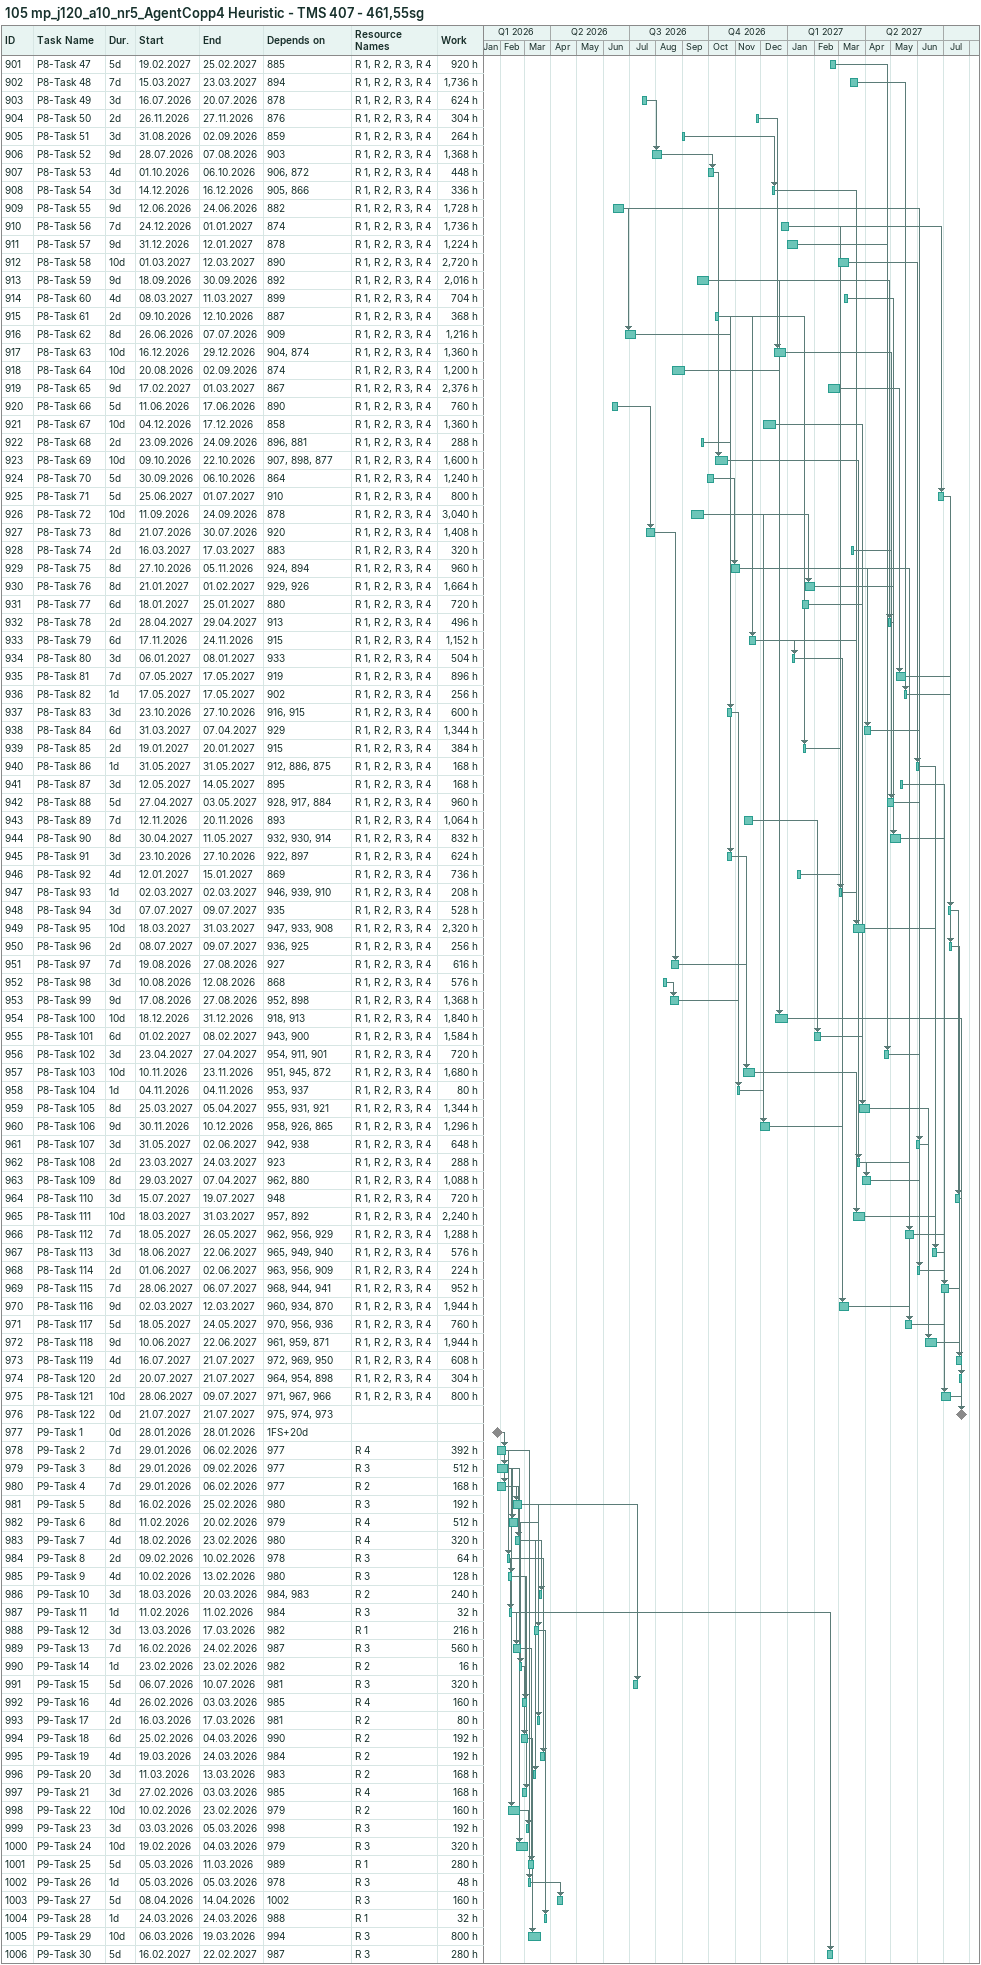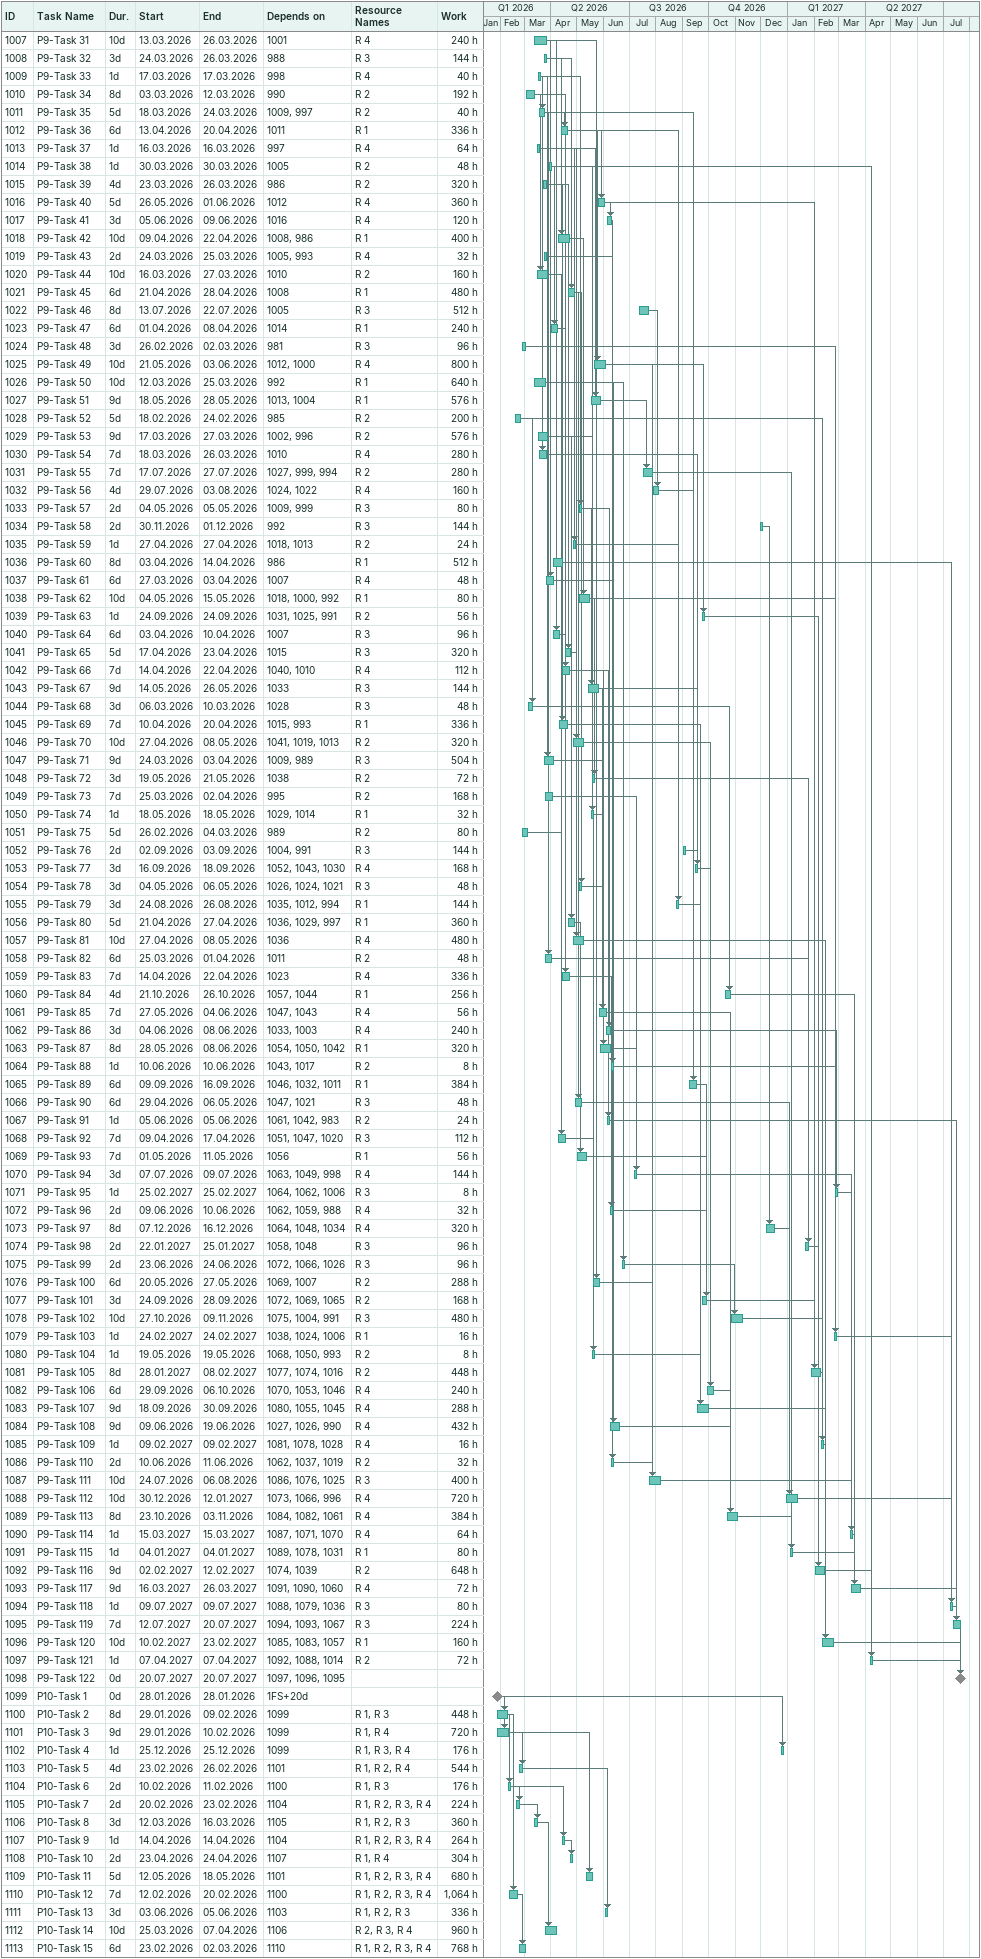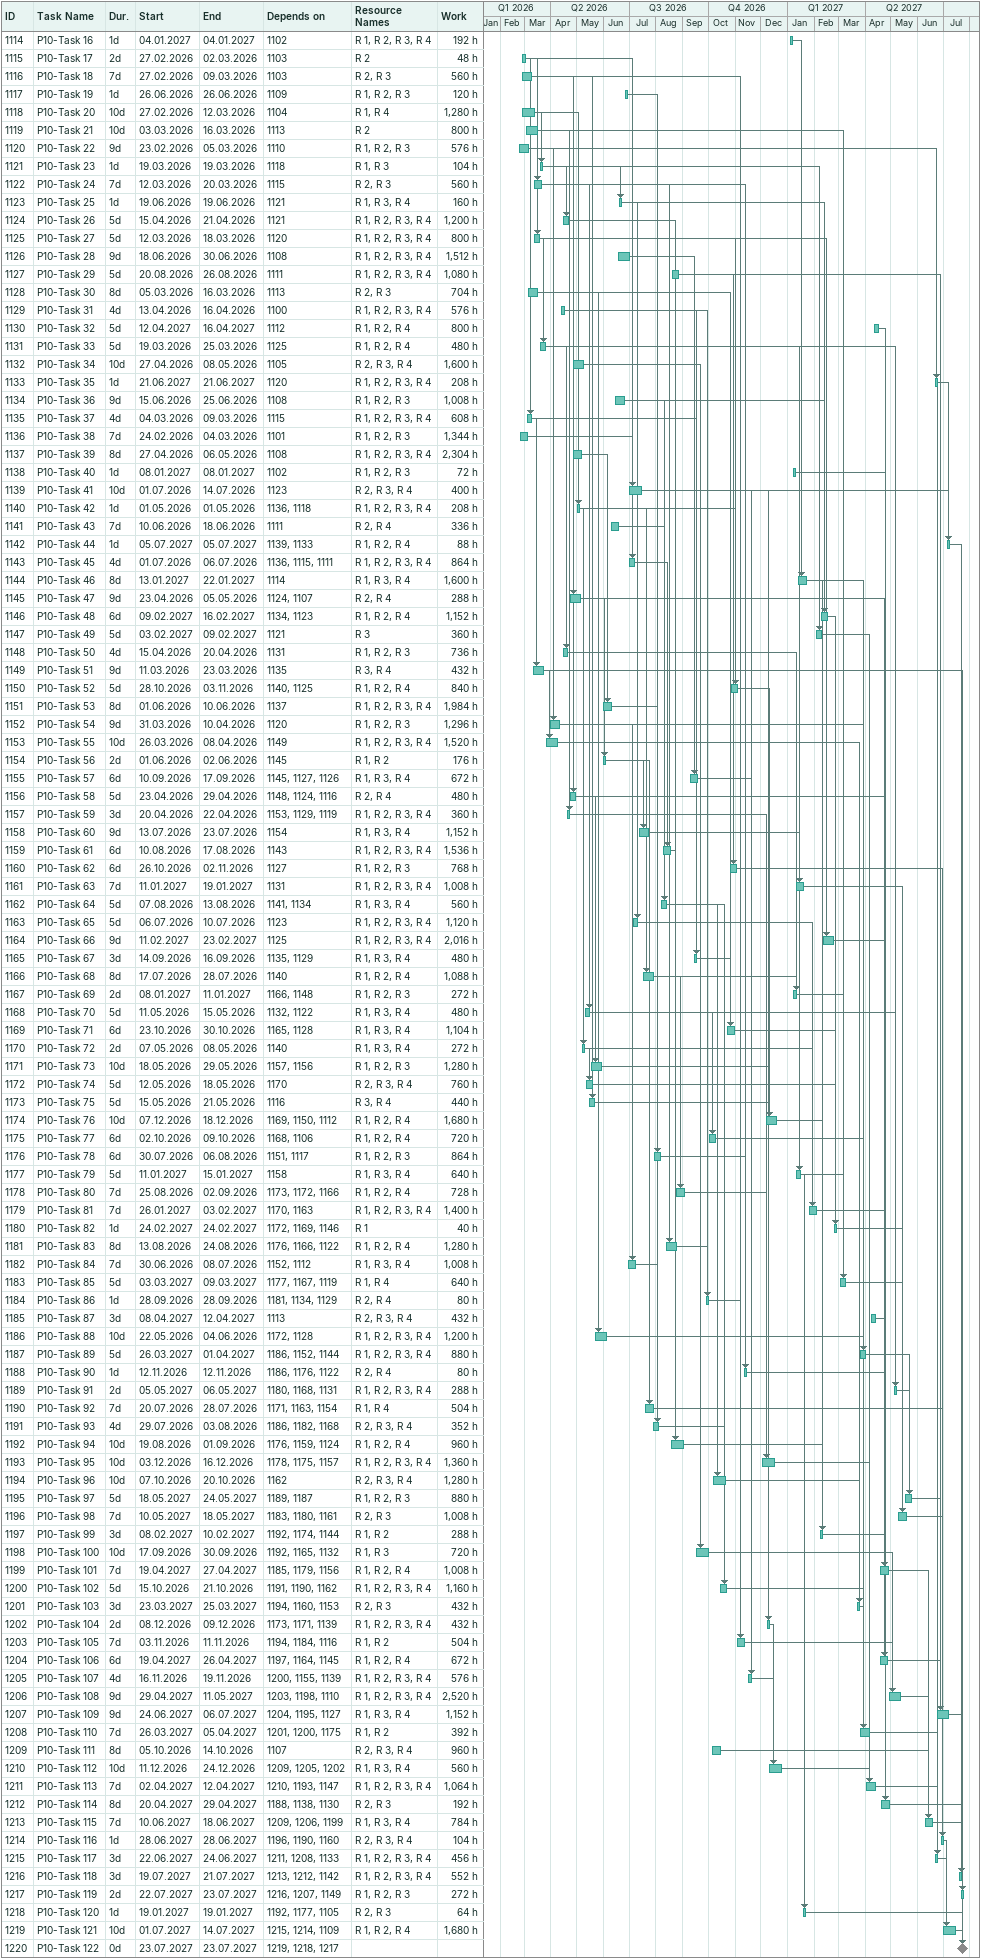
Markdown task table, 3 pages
105 mp_j120_a10_nr5_AgentCopp4 Heuristic - TMS 407 - 461,55sg

| ID | Task | Duration | Start | Finish | Predecessors | Resources | Work (h) |
|---|---|---|---|---|---|---|---|
| 901 | P8-Task 47 | 5d | 2027-02-19 | 2027-02-25 | 885 | R 1, R 2, R 3, R 4 | 920 |
| 902 | P8-Task 48 | 7d | 2027-03-15 | 2027-03-23 | 894 | R 1, R 2, R 3, R 4 | 1736 |
| 903 | P8-Task 49 | 3d | 2026-07-16 | 2026-07-20 | 878 | R 1, R 2, R 3, R 4 | 624 |
| 904 | P8-Task 50 | 2d | 2026-11-26 | 2026-11-27 | 876 | R 1, R 2, R 3, R 4 | 304 |
| 905 | P8-Task 51 | 3d | 2026-08-31 | 2026-09-02 | 859 | R 1, R 2, R 3, R 4 | 264 |
| 906 | P8-Task 52 | 9d | 2026-07-28 | 2026-08-07 | 903 | R 1, R 2, R 3, R 4 | 1368 |
| 907 | P8-Task 53 | 4d | 2026-10-01 | 2026-10-06 | 906, 872 | R 1, R 2, R 3, R 4 | 448 |
| 908 | P8-Task 54 | 3d | 2026-12-14 | 2026-12-16 | 905, 866 | R 1, R 2, R 3, R 4 | 336 |
| 909 | P8-Task 55 | 9d | 2026-06-12 | 2026-06-24 | 882 | R 1, R 2, R 3, R 4 | 1728 |
| 910 | P8-Task 56 | 7d | 2026-12-24 | 2027-01-01 | 874 | R 1, R 2, R 3, R 4 | 1736 |
| 911 | P8-Task 57 | 9d | 2026-12-31 | 2027-01-12 | 878 | R 1, R 2, R 3, R 4 | 1224 |
| 912 | P8-Task 58 | 10d | 2027-03-01 | 2027-03-12 | 890 | R 1, R 2, R 3, R 4 | 2720 |
| 913 | P8-Task 59 | 9d | 2026-09-18 | 2026-09-30 | 892 | R 1, R 2, R 3, R 4 | 2016 |
| 914 | P8-Task 60 | 4d | 2027-03-08 | 2027-03-11 | 899 | R 1, R 2, R 3, R 4 | 704 |
| 915 | P8-Task 61 | 2d | 2026-10-09 | 2026-10-12 | 887 | R 1, R 2, R 3, R 4 | 368 |
| 916 | P8-Task 62 | 8d | 2026-06-26 | 2026-07-07 | 909 | R 1, R 2, R 3, R 4 | 1216 |
| 917 | P8-Task 63 | 10d | 2026-12-16 | 2026-12-29 | 904, 874 | R 1, R 2, R 3, R 4 | 1360 |
| 918 | P8-Task 64 | 10d | 2026-08-20 | 2026-09-02 | 874 | R 1, R 2, R 3, R 4 | 1200 |
| 919 | P8-Task 65 | 9d | 2027-02-17 | 2027-03-01 | 867 | R 1, R 2, R 3, R 4 | 2376 |
| 920 | P8-Task 66 | 5d | 2026-06-11 | 2026-06-17 | 890 | R 1, R 2, R 3, R 4 | 760 |
| 921 | P8-Task 67 | 10d | 2026-12-04 | 2026-12-17 | 858 | R 1, R 2, R 3, R 4 | 1360 |
| 922 | P8-Task 68 | 2d | 2026-09-23 | 2026-09-24 | 896, 881 | R 1, R 2, R 3, R 4 | 288 |
| 923 | P8-Task 69 | 10d | 2026-10-09 | 2026-10-22 | 907, 898, 877 | R 1, R 2, R 3, R 4 | 1600 |
| 924 | P8-Task 70 | 5d | 2026-09-30 | 2026-10-06 | 864 | R 1, R 2, R 3, R 4 | 1240 |
| 925 | P8-Task 71 | 5d | 2027-06-25 | 2027-07-01 | 910 | R 1, R 2, R 3, R 4 | 800 |
| 926 | P8-Task 72 | 10d | 2026-09-11 | 2026-09-24 | 878 | R 1, R 2, R 3, R 4 | 3040 |
| 927 | P8-Task 73 | 8d | 2026-07-21 | 2026-07-30 | 920 | R 1, R 2, R 3, R 4 | 1408 |
| 928 | P8-Task 74 | 2d | 2027-03-16 | 2027-03-17 | 883 | R 1, R 2, R 3, R 4 | 320 |
| 929 | P8-Task 75 | 8d | 2026-10-27 | 2026-11-05 | 924, 894 | R 1, R 2, R 3, R 4 | 960 |
| 930 | P8-Task 76 | 8d | 2027-01-21 | 2027-02-01 | 929, 926 | R 1, R 2, R 3, R 4 | 1664 |
| 931 | P8-Task 77 | 6d | 2027-01-18 | 2027-01-25 | 880 | R 1, R 2, R 3, R 4 | 720 |
| 932 | P8-Task 78 | 2d | 2027-04-28 | 2027-04-29 | 913 | R 1, R 2, R 3, R 4 | 496 |
| 933 | P8-Task 79 | 6d | 2026-11-17 | 2026-11-24 | 915 | R 1, R 2, R 3, R 4 | 1152 |
| 934 | P8-Task 80 | 3d | 2027-01-06 | 2027-01-08 | 933 | R 1, R 2, R 3, R 4 | 504 |
| 935 | P8-Task 81 | 7d | 2027-05-07 | 2027-05-17 | 919 | R 1, R 2, R 3, R 4 | 896 |
| 936 | P8-Task 82 | 1d | 2027-05-17 | 2027-05-17 | 902 | R 1, R 2, R 3, R 4 | 256 |
| 937 | P8-Task 83 | 3d | 2026-10-23 | 2026-10-27 | 916, 915 | R 1, R 2, R 3, R 4 | 600 |
| 938 | P8-Task 84 | 6d | 2027-03-31 | 2027-04-07 | 929 | R 1, R 2, R 3, R 4 | 1344 |
| 939 | P8-Task 85 | 2d | 2027-01-19 | 2027-01-20 | 915 | R 1, R 2, R 3, R 4 | 384 |
| 940 | P8-Task 86 | 1d | 2027-05-31 | 2027-05-31 | 912, 886, 875 | R 1, R 2, R 3, R 4 | 168 |
| 941 | P8-Task 87 | 3d | 2027-05-12 | 2027-05-14 | 895 | R 1, R 2, R 3, R 4 | 168 |
| 942 | P8-Task 88 | 5d | 2027-04-27 | 2027-05-03 | 928, 917, 884 | R 1, R 2, R 3, R 4 | 960 |
| 943 | P8-Task 89 | 7d | 2026-11-12 | 2026-11-20 | 893 | R 1, R 2, R 3, R 4 | 1064 |
| 944 | P8-Task 90 | 8d | 2027-04-30 | 2027-05-11 | 932, 930, 914 | R 1, R 2, R 3, R 4 | 832 |
| 945 | P8-Task 91 | 3d | 2026-10-23 | 2026-10-27 | 922, 897 | R 1, R 2, R 3, R 4 | 624 |
| 946 | P8-Task 92 | 4d | 2027-01-12 | 2027-01-15 | 869 | R 1, R 2, R 3, R 4 | 736 |
| 947 | P8-Task 93 | 1d | 2027-03-02 | 2027-03-02 | 946, 939, 910 | R 1, R 2, R 3, R 4 | 208 |
| 948 | P8-Task 94 | 3d | 2027-07-07 | 2027-07-09 | 935 | R 1, R 2, R 3, R 4 | 528 |
| 949 | P8-Task 95 | 10d | 2027-03-18 | 2027-03-31 | 947, 933, 908 | R 1, R 2, R 3, R 4 | 2320 |
| 950 | P8-Task 96 | 2d | 2027-07-08 | 2027-07-09 | 936, 925 | R 1, R 2, R 3, R 4 | 256 |
| 951 | P8-Task 97 | 7d | 2026-08-19 | 2026-08-27 | 927 | R 1, R 2, R 3, R 4 | 616 |
| 952 | P8-Task 98 | 3d | 2026-08-10 | 2026-08-12 | 868 | R 1, R 2, R 3, R 4 | 576 |
| 953 | P8-Task 99 | 9d | 2026-08-17 | 2026-08-27 | 952, 898 | R 1, R 2, R 3, R 4 | 1368 |
| 954 | P8-Task 100 | 10d | 2026-12-18 | 2026-12-31 | 918, 913 | R 1, R 2, R 3, R 4 | 1840 |
| 955 | P8-Task 101 | 6d | 2027-02-01 | 2027-02-08 | 943, 900 | R 1, R 2, R 3, R 4 | 1584 |
| 956 | P8-Task 102 | 3d | 2027-04-23 | 2027-04-27 | 954, 911, 901 | R 1, R 2, R 3, R 4 | 720 |
| 957 | P8-Task 103 | 10d | 2026-11-10 | 2026-11-23 | 951, 945, 872 | R 1, R 2, R 3, R 4 | 1680 |
| 958 | P8-Task 104 | 1d | 2026-11-04 | 2026-11-04 | 953, 937 | R 1, R 2, R 3, R 4 | 80 |
| 959 | P8-Task 105 | 8d | 2027-03-25 | 2027-04-05 | 955, 931, 921 | R 1, R 2, R 3, R 4 | 1344 |
| 960 | P8-Task 106 | 9d | 2026-11-30 | 2026-12-10 | 958, 926, 865 | R 1, R 2, R 3, R 4 | 1296 |
| 961 | P8-Task 107 | 3d | 2027-05-31 | 2027-06-02 | 942, 938 | R 1, R 2, R 3, R 4 | 648 |
| 962 | P8-Task 108 | 2d | 2027-03-23 | 2027-03-24 | 923 | R 1, R 2, R 3, R 4 | 288 |
| 963 | P8-Task 109 | 8d | 2027-03-29 | 2027-04-07 | 962, 880 | R 1, R 2, R 3, R 4 | 1088 |
| 964 | P8-Task 110 | 3d | 2027-07-15 | 2027-07-19 | 948 | R 1, R 2, R 3, R 4 | 720 |
| 965 | P8-Task 111 | 10d | 2027-03-18 | 2027-03-31 | 957, 892 | R 1, R 2, R 3, R 4 | 2240 |
| 966 | P8-Task 112 | 7d | 2027-05-18 | 2027-05-26 | 962, 956, 929 | R 1, R 2, R 3, R 4 | 1288 |
| 967 | P8-Task 113 | 3d | 2027-06-18 | 2027-06-22 | 965, 949, 940 | R 1, R 2, R 3, R 4 | 576 |
| 968 | P8-Task 114 | 2d | 2027-06-01 | 2027-06-02 | 963, 956, 909 | R 1, R 2, R 3, R 4 | 224 |
| 969 | P8-Task 115 | 7d | 2027-06-28 | 2027-07-06 | 968, 944, 941 | R 1, R 2, R 3, R 4 | 952 |
| 970 | P8-Task 116 | 9d | 2027-03-02 | 2027-03-12 | 960, 934, 870 | R 1, R 2, R 3, R 4 | 1944 |
| 971 | P8-Task 117 | 5d | 2027-05-18 | 2027-05-24 | 970, 956, 936 | R 1, R 2, R 3, R 4 | 760 |
| 972 | P8-Task 118 | 9d | 2027-06-10 | 2027-06-22 | 961, 959, 871 | R 1, R 2, R 3, R 4 | 1944 |
| 973 | P8-Task 119 | 4d | 2027-07-16 | 2027-07-21 | 972, 969, 950 | R 1, R 2, R 3, R 4 | 608 |
| 974 | P8-Task 120 | 2d | 2027-07-20 | 2027-07-21 | 964, 954, 898 | R 1, R 2, R 3, R 4 | 304 |
| 975 | P8-Task 121 | 10d | 2027-06-28 | 2027-07-09 | 971, 967, 966 | R 1, R 2, R 3, R 4 | 800 |
| 976 | P8-Task 122 | 0d | 2027-07-21 | 2027-07-21 | 975, 974, 973 |  |  |
| 977 | P9-Task 1 | 0d | 2026-01-28 | 2026-01-28 | 1FS+20d |  |  |
| 978 | P9-Task 2 | 7d | 2026-01-29 | 2026-02-06 | 977 | R 4 | 392 |
| 979 | P9-Task 3 | 8d | 2026-01-29 | 2026-02-09 | 977 | R 3 | 512 |
| 980 | P9-Task 4 | 7d | 2026-01-29 | 2026-02-06 | 977 | R 2 | 168 |
| 981 | P9-Task 5 | 8d | 2026-02-16 | 2026-02-25 | 980 | R 3 | 192 |
| 982 | P9-Task 6 | 8d | 2026-02-11 | 2026-02-20 | 979 | R 4 | 512 |
| 983 | P9-Task 7 | 4d | 2026-02-18 | 2026-02-23 | 980 | R 4 | 320 |
| 984 | P9-Task 8 | 2d | 2026-02-09 | 2026-02-10 | 978 | R 3 | 64 |
| 985 | P9-Task 9 | 4d | 2026-02-10 | 2026-02-13 | 980 | R 3 | 128 |
| 986 | P9-Task 10 | 3d | 2026-03-18 | 2026-03-20 | 984, 983 | R 2 | 240 |
| 987 | P9-Task 11 | 1d | 2026-02-11 | 2026-02-11 | 984 | R 3 | 32 |
| 988 | P9-Task 12 | 3d | 2026-03-13 | 2026-03-17 | 982 | R 1 | 216 |
| 989 | P9-Task 13 | 7d | 2026-02-16 | 2026-02-24 | 987 | R 3 | 560 |
| 990 | P9-Task 14 | 1d | 2026-02-23 | 2026-02-23 | 982 | R 2 | 16 |
| 991 | P9-Task 15 | 5d | 2026-07-06 | 2026-07-10 | 981 | R 3 | 320 |
| 992 | P9-Task 16 | 4d | 2026-02-26 | 2026-03-03 | 985 | R 4 | 160 |
| 993 | P9-Task 17 | 2d | 2026-03-16 | 2026-03-17 | 981 | R 2 | 80 |
| 994 | P9-Task 18 | 6d | 2026-02-25 | 2026-03-04 | 990 | R 2 | 192 |
| 995 | P9-Task 19 | 4d | 2026-03-19 | 2026-03-24 | 984 | R 2 | 192 |
| 996 | P9-Task 20 | 3d | 2026-03-11 | 2026-03-13 | 983 | R 2 | 168 |
| 997 | P9-Task 21 | 3d | 2026-02-27 | 2026-03-03 | 985 | R 4 | 168 |
| 998 | P9-Task 22 | 10d | 2026-02-10 | 2026-02-23 | 979 | R 2 | 160 |
| 999 | P9-Task 23 | 3d | 2026-03-03 | 2026-03-05 | 998 | R 3 | 192 |
| 1000 | P9-Task 24 | 10d | 2026-02-19 | 2026-03-04 | 979 | R 3 | 320 |
| 1001 | P9-Task 25 | 5d | 2026-03-05 | 2026-03-11 | 989 | R 1 | 280 |
| 1002 | P9-Task 26 | 1d | 2026-03-05 | 2026-03-05 | 978 | R 3 | 48 |
| 1003 | P9-Task 27 | 5d | 2026-04-08 | 2026-04-14 | 1002 | R 3 | 160 |
| 1004 | P9-Task 28 | 1d | 2026-03-24 | 2026-03-24 | 988 | R 1 | 32 |
| 1005 | P9-Task 29 | 10d | 2026-03-06 | 2026-03-19 | 994 | R 3 | 800 |
| 1006 | P9-Task 30 | 5d | 2027-02-16 | 2027-02-22 | 987 | R 3 | 280 |
| 1007 | P9-Task 31 | 10d | 2026-03-13 | 2026-03-26 | 1001 | R 4 | 240 |
| 1008 | P9-Task 32 | 3d | 2026-03-24 | 2026-03-26 | 988 | R 3 | 144 |
| 1009 | P9-Task 33 | 1d | 2026-03-17 | 2026-03-17 | 998 | R 4 | 40 |
| 1010 | P9-Task 34 | 8d | 2026-03-03 | 2026-03-12 | 990 | R 2 | 192 |
| 1011 | P9-Task 35 | 5d | 2026-03-18 | 2026-03-24 | 1009, 997 | R 2 | 40 |
| 1012 | P9-Task 36 | 6d | 2026-04-13 | 2026-04-20 | 1011 | R 1 | 336 |
| 1013 | P9-Task 37 | 1d | 2026-03-16 | 2026-03-16 | 997 | R 4 | 64 |
| 1014 | P9-Task 38 | 1d | 2026-03-30 | 2026-03-30 | 1005 | R 2 | 48 |
| 1015 | P9-Task 39 | 4d | 2026-03-23 | 2026-03-26 | 986 | R 2 | 320 |
| 1016 | P9-Task 40 | 5d | 2026-05-26 | 2026-06-01 | 1012 | R 4 | 360 |
| 1017 | P9-Task 41 | 3d | 2026-06-05 | 2026-06-09 | 1016 | R 4 | 120 |
| 1018 | P9-Task 42 | 10d | 2026-04-09 | 2026-04-22 | 1008, 986 | R 1 | 400 |
| 1019 | P9-Task 43 | 2d | 2026-03-24 | 2026-03-25 | 1005, 993 | R 4 | 32 |
| 1020 | P9-Task 44 | 10d | 2026-03-16 | 2026-03-27 | 1010 | R 2 | 160 |
| 1021 | P9-Task 45 | 6d | 2026-04-21 | 2026-04-28 | 1008 | R 1 | 480 |
| 1022 | P9-Task 46 | 8d | 2026-07-13 | 2026-07-22 | 1005 | R 3 | 512 |
| 1023 | P9-Task 47 | 6d | 2026-04-01 | 2026-04-08 | 1014 | R 1 | 240 |
| 1024 | P9-Task 48 | 3d | 2026-02-26 | 2026-03-02 | 981 | R 3 | 96 |
| 1025 | P9-Task 49 | 10d | 2026-05-21 | 2026-06-03 | 1012, 1000 | R 4 | 800 |
| 1026 | P9-Task 50 | 10d | 2026-03-12 | 2026-03-25 | 992 | R 1 | 640 |
| 1027 | P9-Task 51 | 9d | 2026-05-18 | 2026-05-28 | 1013, 1004 | R 1 | 576 |
| 1028 | P9-Task 52 | 5d | 2026-02-18 | 2026-02-24 | 985 | R 2 | 200 |
| 1029 | P9-Task 53 | 9d | 2026-03-17 | 2026-03-27 | 1002, 996 | R 2 | 576 |
| 1030 | P9-Task 54 | 7d | 2026-03-18 | 2026-03-26 | 1010 | R 4 | 280 |
| 1031 | P9-Task 55 | 7d | 2026-07-17 | 2026-07-27 | 1027, 999, 994 | R 2 | 280 |
| 1032 | P9-Task 56 | 4d | 2026-07-29 | 2026-08-03 | 1024, 1022 | R 4 | 160 |
| 1033 | P9-Task 57 | 2d | 2026-05-04 | 2026-05-05 | 1009, 999 | R 3 | 80 |
| 1034 | P9-Task 58 | 2d | 2026-11-30 | 2026-12-01 | 992 | R 3 | 144 |
| 1035 | P9-Task 59 | 1d | 2026-04-27 | 2026-04-27 | 1018, 1013 | R 2 | 24 |
| 1036 | P9-Task 60 | 8d | 2026-04-03 | 2026-04-14 | 986 | R 1 | 512 |
| 1037 | P9-Task 61 | 6d | 2026-03-27 | 2026-04-03 | 1007 | R 4 | 48 |
| 1038 | P9-Task 62 | 10d | 2026-05-04 | 2026-05-15 | 1018, 1000, 992 | R 1 | 80 |
| 1039 | P9-Task 63 | 1d | 2026-09-24 | 2026-09-24 | 1031, 1025, 991 | R 2 | 56 |
| 1040 | P9-Task 64 | 6d | 2026-04-03 | 2026-04-10 | 1007 | R 3 | 96 |
| 1041 | P9-Task 65 | 5d | 2026-04-17 | 2026-04-23 | 1015 | R 3 | 320 |
| 1042 | P9-Task 66 | 7d | 2026-04-14 | 2026-04-22 | 1040, 1010 | R 4 | 112 |
| 1043 | P9-Task 67 | 9d | 2026-05-14 | 2026-05-26 | 1033 | R 3 | 144 |
| 1044 | P9-Task 68 | 3d | 2026-03-06 | 2026-03-10 | 1028 | R 3 | 48 |
| 1045 | P9-Task 69 | 7d | 2026-04-10 | 2026-04-20 | 1015, 993 | R 1 | 336 |
| 1046 | P9-Task 70 | 10d | 2026-04-27 | 2026-05-08 | 1041, 1019, 1013 | R 2 | 320 |
| 1047 | P9-Task 71 | 9d | 2026-03-24 | 2026-04-03 | 1009, 989 | R 3 | 504 |
| 1048 | P9-Task 72 | 3d | 2026-05-19 | 2026-05-21 | 1038 | R 2 | 72 |
| 1049 | P9-Task 73 | 7d | 2026-03-25 | 2026-04-02 | 995 | R 2 | 168 |
| 1050 | P9-Task 74 | 1d | 2026-05-18 | 2026-05-18 | 1029, 1014 | R 1 | 32 |
| 1051 | P9-Task 75 | 5d | 2026-02-26 | 2026-03-04 | 989 | R 2 | 80 |
| 1052 | P9-Task 76 | 2d | 2026-09-02 | 2026-09-03 | 1004, 991 | R 3 | 144 |
| 1053 | P9-Task 77 | 3d | 2026-09-16 | 2026-09-18 | 1052, 1043, 1030 | R 4 | 168 |
| 1054 | P9-Task 78 | 3d | 2026-05-04 | 2026-05-06 | 1026, 1024, 1021 | R 3 | 48 |
| 1055 | P9-Task 79 | 3d | 2026-08-24 | 2026-08-26 | 1035, 1012, 994 | R 1 | 144 |
| 1056 | P9-Task 80 | 5d | 2026-04-21 | 2026-04-27 | 1036, 1029, 997 | R 1 | 360 |
| 1057 | P9-Task 81 | 10d | 2026-04-27 | 2026-05-08 | 1036 | R 4 | 480 |
| 1058 | P9-Task 82 | 6d | 2026-03-25 | 2026-04-01 | 1011 | R 2 | 48 |
| 1059 | P9-Task 83 | 7d | 2026-04-14 | 2026-04-22 | 1023 | R 4 | 336 |
| 1060 | P9-Task 84 | 4d | 2026-10-21 | 2026-10-26 | 1057, 1044 | R 1 | 256 |
| 1061 | P9-Task 85 | 7d | 2026-05-27 | 2026-06-04 | 1047, 1043 | R 4 | 56 |
| 1062 | P9-Task 86 | 3d | 2026-06-04 | 2026-06-08 | 1033, 1003 | R 4 | 240 |
| 1063 | P9-Task 87 | 8d | 2026-05-28 | 2026-06-08 | 1054, 1050, 1042 | R 1 | 320 |
| 1064 | P9-Task 88 | 1d | 2026-06-10 | 2026-06-10 | 1043, 1017 | R 2 | 8 |
| 1065 | P9-Task 89 | 6d | 2026-09-09 | 2026-09-16 | 1046, 1032, 1011 | R 1 | 384 |
| 1066 | P9-Task 90 | 6d | 2026-04-29 | 2026-05-06 | 1047, 1021 | R 3 | 48 |
| 1067 | P9-Task 91 | 1d | 2026-06-05 | 2026-06-05 | 1061, 1042, 983 | R 2 | 24 |
| 1068 | P9-Task 92 | 7d | 2026-04-09 | 2026-04-17 | 1051, 1047, 1020 | R 3 | 112 |
| 1069 | P9-Task 93 | 7d | 2026-05-01 | 2026-05-11 | 1056 | R 1 | 56 |
| 1070 | P9-Task 94 | 3d | 2026-07-07 | 2026-07-09 | 1063, 1049, 998 | R 4 | 144 |
| 1071 | P9-Task 95 | 1d | 2027-02-25 | 2027-02-25 | 1064, 1062, 1006 | R 3 | 8 |
| 1072 | P9-Task 96 | 2d | 2026-06-09 | 2026-06-10 | 1062, 1059, 988 | R 4 | 32 |
| 1073 | P9-Task 97 | 8d | 2026-12-07 | 2026-12-16 | 1064, 1048, 1034 | R 4 | 320 |
| 1074 | P9-Task 98 | 2d | 2027-01-22 | 2027-01-25 | 1058, 1048 | R 3 | 96 |
| 1075 | P9-Task 99 | 2d | 2026-06-23 | 2026-06-24 | 1072, 1066, 1026 | R 3 | 96 |
| 1076 | P9-Task 100 | 6d | 2026-05-20 | 2026-05-27 | 1069, 1007 | R 2 | 288 |
| 1077 | P9-Task 101 | 3d | 2026-09-24 | 2026-09-28 | 1072, 1069, 1065 | R 2 | 168 |
| 1078 | P9-Task 102 | 10d | 2026-10-27 | 2026-11-09 | 1075, 1004, 991 | R 3 | 480 |
| 1079 | P9-Task 103 | 1d | 2027-02-24 | 2027-02-24 | 1038, 1024, 1006 | R 1 | 16 |
| 1080 | P9-Task 104 | 1d | 2026-05-19 | 2026-05-19 | 1068, 1050, 993 | R 2 | 8 |
| 1081 | P9-Task 105 | 8d | 2027-01-28 | 2027-02-08 | 1077, 1074, 1016 | R 2 | 448 |
| 1082 | P9-Task 106 | 6d | 2026-09-29 | 2026-10-06 | 1070, 1053, 1046 | R 4 | 240 |
| 1083 | P9-Task 107 | 9d | 2026-09-18 | 2026-09-30 | 1080, 1055, 1045 | R 4 | 288 |
| 1084 | P9-Task 108 | 9d | 2026-06-09 | 2026-06-19 | 1027, 1026, 990 | R 4 | 432 |
| 1085 | P9-Task 109 | 1d | 2027-02-09 | 2027-02-09 | 1081, 1078, 1028 | R 4 | 16 |
| 1086 | P9-Task 110 | 2d | 2026-06-10 | 2026-06-11 | 1062, 1037, 1019 | R 2 | 32 |
| 1087 | P9-Task 111 | 10d | 2026-07-24 | 2026-08-06 | 1086, 1076, 1025 | R 3 | 400 |
| 1088 | P9-Task 112 | 10d | 2026-12-30 | 2027-01-12 | 1073, 1066, 996 | R 4 | 720 |
| 1089 | P9-Task 113 | 8d | 2026-10-23 | 2026-11-03 | 1084, 1082, 1061 | R 4 | 384 |
| 1090 | P9-Task 114 | 1d | 2027-03-15 | 2027-03-15 | 1087, 1071, 1070 | R 4 | 64 |
| 1091 | P9-Task 115 | 1d | 2027-01-04 | 2027-01-04 | 1089, 1078, 1031 | R 1 | 80 |
| 1092 | P9-Task 116 | 9d | 2027-02-02 | 2027-02-12 | 1074, 1039 | R 2 | 648 |
| 1093 | P9-Task 117 | 9d | 2027-03-16 | 2027-03-26 | 1091, 1090, 1060 | R 4 | 72 |
| 1094 | P9-Task 118 | 1d | 2027-07-09 | 2027-07-09 | 1088, 1079, 1036 | R 3 | 80 |
| 1095 | P9-Task 119 | 7d | 2027-07-12 | 2027-07-20 | 1094, 1093, 1067 | R 3 | 224 |
| 1096 | P9-Task 120 | 10d | 2027-02-10 | 2027-02-23 | 1085, 1083, 1057 | R 1 | 160 |
| 1097 | P9-Task 121 | 1d | 2027-04-07 | 2027-04-07 | 1092, 1088, 1014 | R 2 | 72 |
| 1098 | P9-Task 122 | 0d | 2027-07-20 | 2027-07-20 | 1097, 1096, 1095 |  |  |
| 1099 | P10-Task 1 | 0d | 2026-01-28 | 2026-01-28 | 1FS+20d |  |  |
| 1100 | P10-Task 2 | 8d | 2026-01-29 | 2026-02-09 | 1099 | R 1, R 3 | 448 |
| 1101 | P10-Task 3 | 9d | 2026-01-29 | 2026-02-10 | 1099 | R 1, R 4 | 720 |
| 1102 | P10-Task 4 | 1d | 2026-12-25 | 2026-12-25 | 1099 | R 1, R 3, R 4 | 176 |
| 1103 | P10-Task 5 | 4d | 2026-02-23 | 2026-02-26 | 1101 | R 1, R 2, R 4 | 544 |
| 1104 | P10-Task 6 | 2d | 2026-02-10 | 2026-02-11 | 1100 | R 1, R 3 | 176 |
| 1105 | P10-Task 7 | 2d | 2026-02-20 | 2026-02-23 | 1104 | R 1, R 2, R 3, R 4 | 224 |
| 1106 | P10-Task 8 | 3d | 2026-03-12 | 2026-03-16 | 1105 | R 1, R 2, R 3 | 360 |
| 1107 | P10-Task 9 | 1d | 2026-04-14 | 2026-04-14 | 1104 | R 1, R 2, R 3, R 4 | 264 |
| 1108 | P10-Task 10 | 2d | 2026-04-23 | 2026-04-24 | 1107 | R 1, R 4 | 304 |
| 1109 | P10-Task 11 | 5d | 2026-05-12 | 2026-05-18 | 1101 | R 1, R 2, R 3, R 4 | 680 |
| 1110 | P10-Task 12 | 7d | 2026-02-12 | 2026-02-20 | 1100 | R 1, R 2, R 3, R 4 | 1064 |
| 1111 | P10-Task 13 | 3d | 2026-06-03 | 2026-06-05 | 1103 | R 1, R 2, R 3 | 336 |
| 1112 | P10-Task 14 | 10d | 2026-03-25 | 2026-04-07 | 1106 | R 2, R 3, R 4 | 960 |
| 1113 | P10-Task 15 | 6d | 2026-02-23 | 2026-03-02 | 1110 | R 1, R 2, R 3, R 4 | 768 |
| 1114 | P10-Task 16 | 1d | 2027-01-04 | 2027-01-04 | 1102 | R 1, R 2, R 3, R 4 | 192 |
| 1115 | P10-Task 17 | 2d | 2026-02-27 | 2026-03-02 | 1103 | R 2 | 48 |
| 1116 | P10-Task 18 | 7d | 2026-02-27 | 2026-03-09 | 1103 | R 2, R 3 | 560 |
| 1117 | P10-Task 19 | 1d | 2026-06-26 | 2026-06-26 | 1109 | R 1, R 2, R 3 | 120 |
| 1118 | P10-Task 20 | 10d | 2026-02-27 | 2026-03-12 | 1104 | R 1, R 4 | 1280 |
| 1119 | P10-Task 21 | 10d | 2026-03-03 | 2026-03-16 | 1113 | R 2 | 800 |
| 1120 | P10-Task 22 | 9d | 2026-02-23 | 2026-03-05 | 1110 | R 1, R 2, R 3 | 576 |
| 1121 | P10-Task 23 | 1d | 2026-03-19 | 2026-03-19 | 1118 | R 1, R 3 | 104 |
| 1122 | P10-Task 24 | 7d | 2026-03-12 | 2026-03-20 | 1115 | R 2, R 3 | 560 |
| 1123 | P10-Task 25 | 1d | 2026-06-19 | 2026-06-19 | 1121 | R 1, R 3, R 4 | 160 |
| 1124 | P10-Task 26 | 5d | 2026-04-15 | 2026-04-21 | 1121 | R 1, R 2, R 3, R 4 | 1200 |
| 1125 | P10-Task 27 | 5d | 2026-03-12 | 2026-03-18 | 1120 | R 1, R 2, R 3, R 4 | 800 |
| 1126 | P10-Task 28 | 9d | 2026-06-18 | 2026-06-30 | 1108 | R 1, R 2, R 3, R 4 | 1512 |
| 1127 | P10-Task 29 | 5d | 2026-08-20 | 2026-08-26 | 1111 | R 1, R 2, R 3, R 4 | 1080 |
| 1128 | P10-Task 30 | 8d | 2026-03-05 | 2026-03-16 | 1113 | R 2, R 3 | 704 |
| 1129 | P10-Task 31 | 4d | 2026-04-13 | 2026-04-16 | 1100 | R 1, R 2, R 3, R 4 | 576 |
| 1130 | P10-Task 32 | 5d | 2027-04-12 | 2027-04-16 | 1112 | R 1, R 2, R 4 | 800 |
| 1131 | P10-Task 33 | 5d | 2026-03-19 | 2026-03-25 | 1125 | R 1, R 2, R 4 | 480 |
| 1132 | P10-Task 34 | 10d | 2026-04-27 | 2026-05-08 | 1105 | R 2, R 3, R 4 | 1600 |
| 1133 | P10-Task 35 | 1d | 2027-06-21 | 2027-06-21 | 1120 | R 1, R 2, R 3, R 4 | 208 |
| 1134 | P10-Task 36 | 9d | 2026-06-15 | 2026-06-25 | 1108 | R 1, R 2, R 3 | 1008 |
| 1135 | P10-Task 37 | 4d | 2026-03-04 | 2026-03-09 | 1115 | R 1, R 2, R 3, R 4 | 608 |
| 1136 | P10-Task 38 | 7d | 2026-02-24 | 2026-03-04 | 1101 | R 1, R 2, R 3 | 1344 |
| 1137 | P10-Task 39 | 8d | 2026-04-27 | 2026-05-06 | 1108 | R 1, R 2, R 3, R 4 | 2304 |
| 1138 | P10-Task 40 | 1d | 2027-01-08 | 2027-01-08 | 1102 | R 1, R 2, R 3 | 72 |
| 1139 | P10-Task 41 | 10d | 2026-07-01 | 2026-07-14 | 1123 | R 2, R 3, R 4 | 400 |
| 1140 | P10-Task 42 | 1d | 2026-05-01 | 2026-05-01 | 1136, 1118 | R 1, R 2, R 3, R 4 | 208 |
| 1141 | P10-Task 43 | 7d | 2026-06-10 | 2026-06-18 | 1111 | R 2, R 4 | 336 |
| 1142 | P10-Task 44 | 1d | 2027-07-05 | 2027-07-05 | 1139, 1133 | R 1, R 2, R 4 | 88 |
| 1143 | P10-Task 45 | 4d | 2026-07-01 | 2026-07-06 | 1136, 1115, 1111 | R 1, R 2, R 3, R 4 | 864 |
| 1144 | P10-Task 46 | 8d | 2027-01-13 | 2027-01-22 | 1114 | R 1, R 3, R 4 | 1600 |
| 1145 | P10-Task 47 | 9d | 2026-04-23 | 2026-05-05 | 1124, 1107 | R 2, R 4 | 288 |
| 1146 | P10-Task 48 | 6d | 2027-02-09 | 2027-02-16 | 1134, 1123 | R 1, R 2, R 4 | 1152 |
| 1147 | P10-Task 49 | 5d | 2027-02-03 | 2027-02-09 | 1121 | R 3 | 360 |
| 1148 | P10-Task 50 | 4d | 2026-04-15 | 2026-04-20 | 1131 | R 1, R 2, R 3 | 736 |
| 1149 | P10-Task 51 | 9d | 2026-03-11 | 2026-03-23 | 1135 | R 3, R 4 | 432 |
| 1150 | P10-Task 52 | 5d | 2026-10-28 | 2026-11-03 | 1140, 1125 | R 1, R 2, R 4 | 840 |
| 1151 | P10-Task 53 | 8d | 2026-06-01 | 2026-06-10 | 1137 | R 1, R 2, R 3, R 4 | 1984 |
| 1152 | P10-Task 54 | 9d | 2026-03-31 | 2026-04-10 | 1120 | R 1, R 2, R 3 | 1296 |
| 1153 | P10-Task 55 | 10d | 2026-03-26 | 2026-04-08 | 1149 | R 1, R 2, R 3, R 4 | 1520 |
| 1154 | P10-Task 56 | 2d | 2026-06-01 | 2026-06-02 | 1145 | R 1, R 2 | 176 |
| 1155 | P10-Task 57 | 6d | 2026-09-10 | 2026-09-17 | 1145, 1127, 1126 | R 1, R 3, R 4 | 672 |
| 1156 | P10-Task 58 | 5d | 2026-04-23 | 2026-04-29 | 1148, 1124, 1116 | R 2, R 4 | 480 |
| 1157 | P10-Task 59 | 3d | 2026-04-20 | 2026-04-22 | 1153, 1129, 1119 | R 1, R 2, R 3, R 4 | 360 |
| 1158 | P10-Task 60 | 9d | 2026-07-13 | 2026-07-23 | 1154 | R 1, R 3, R 4 | 1152 |
| 1159 | P10-Task 61 | 6d | 2026-08-10 | 2026-08-17 | 1143 | R 1, R 2, R 3, R 4 | 1536 |
| 1160 | P10-Task 62 | 6d | 2026-10-26 | 2026-11-02 | 1127 | R 1, R 2, R 3 | 768 |
| 1161 | P10-Task 63 | 7d | 2027-01-11 | 2027-01-19 | 1131 | R 1, R 2, R 3, R 4 | 1008 |
| 1162 | P10-Task 64 | 5d | 2026-08-07 | 2026-08-13 | 1141, 1134 | R 1, R 3, R 4 | 560 |
| 1163 | P10-Task 65 | 5d | 2026-07-06 | 2026-07-10 | 1123 | R 1, R 2, R 3, R 4 | 1120 |
| 1164 | P10-Task 66 | 9d | 2027-02-11 | 2027-02-23 | 1125 | R 1, R 2, R 3, R 4 | 2016 |
| 1165 | P10-Task 67 | 3d | 2026-09-14 | 2026-09-16 | 1135, 1129 | R 1, R 3, R 4 | 480 |
| 1166 | P10-Task 68 | 8d | 2026-07-17 | 2026-07-28 | 1140 | R 1, R 2, R 4 | 1088 |
| 1167 | P10-Task 69 | 2d | 2027-01-08 | 2027-01-11 | 1166, 1148 | R 1, R 2, R 3 | 272 |
| 1168 | P10-Task 70 | 5d | 2026-05-11 | 2026-05-15 | 1132, 1122 | R 1, R 3, R 4 | 480 |
| 1169 | P10-Task 71 | 6d | 2026-10-23 | 2026-10-30 | 1165, 1128 | R 1, R 3, R 4 | 1104 |
| 1170 | P10-Task 72 | 2d | 2026-05-07 | 2026-05-08 | 1140 | R 1, R 3, R 4 | 272 |
| 1171 | P10-Task 73 | 10d | 2026-05-18 | 2026-05-29 | 1157, 1156 | R 1, R 2, R 3 | 1280 |
| 1172 | P10-Task 74 | 5d | 2026-05-12 | 2026-05-18 | 1170 | R 2, R 3, R 4 | 760 |
| 1173 | P10-Task 75 | 5d | 2026-05-15 | 2026-05-21 | 1116 | R 3, R 4 | 440 |
| 1174 | P10-Task 76 | 10d | 2026-12-07 | 2026-12-18 | 1169, 1150, 1112 | R 1, R 2, R 4 | 1680 |
| 1175 | P10-Task 77 | 6d | 2026-10-02 | 2026-10-09 | 1168, 1106 | R 1, R 2, R 4 | 720 |
| 1176 | P10-Task 78 | 6d | 2026-07-30 | 2026-08-06 | 1151, 1117 | R 1, R 2, R 3 | 864 |
| 1177 | P10-Task 79 | 5d | 2027-01-11 | 2027-01-15 | 1158 | R 1, R 3, R 4 | 640 |
| 1178 | P10-Task 80 | 7d | 2026-08-25 | 2026-09-02 | 1173, 1172, 1166 | R 1, R 2, R 4 | 728 |
| 1179 | P10-Task 81 | 7d | 2027-01-26 | 2027-02-03 | 1170, 1163 | R 1, R 2, R 3, R 4 | 1400 |
| 1180 | P10-Task 82 | 1d | 2027-02-24 | 2027-02-24 | 1172, 1169, 1146 | R 1 | 40 |
| 1181 | P10-Task 83 | 8d | 2026-08-13 | 2026-08-24 | 1176, 1166, 1122 | R 1, R 2, R 4 | 1280 |
| 1182 | P10-Task 84 | 7d | 2026-06-30 | 2026-07-08 | 1152, 1112 | R 1, R 3, R 4 | 1008 |
| 1183 | P10-Task 85 | 5d | 2027-03-03 | 2027-03-09 | 1177, 1167, 1119 | R 1, R 4 | 640 |
| 1184 | P10-Task 86 | 1d | 2026-09-28 | 2026-09-28 | 1181, 1134, 1129 | R 2, R 4 | 80 |
| 1185 | P10-Task 87 | 3d | 2027-04-08 | 2027-04-12 | 1113 | R 2, R 3, R 4 | 432 |
| 1186 | P10-Task 88 | 10d | 2026-05-22 | 2026-06-04 | 1172, 1128 | R 1, R 2, R 3, R 4 | 1200 |
| 1187 | P10-Task 89 | 5d | 2027-03-26 | 2027-04-01 | 1186, 1152, 1144 | R 1, R 2, R 3, R 4 | 880 |
| 1188 | P10-Task 90 | 1d | 2026-11-12 | 2026-11-12 | 1186, 1176, 1122 | R 2, R 4 | 80 |
| 1189 | P10-Task 91 | 2d | 2027-05-05 | 2027-05-06 | 1180, 1168, 1131 | R 1, R 2, R 3, R 4 | 288 |
| 1190 | P10-Task 92 | 7d | 2026-07-20 | 2026-07-28 | 1171, 1163, 1154 | R 1, R 4 | 504 |
| 1191 | P10-Task 93 | 4d | 2026-07-29 | 2026-08-03 | 1186, 1182, 1168 | R 2, R 3, R 4 | 352 |
| 1192 | P10-Task 94 | 10d | 2026-08-19 | 2026-09-01 | 1176, 1159, 1124 | R 1, R 2, R 4 | 960 |
| 1193 | P10-Task 95 | 10d | 2026-12-03 | 2026-12-16 | 1178, 1175, 1157 | R 1, R 2, R 3, R 4 | 1360 |
| 1194 | P10-Task 96 | 10d | 2026-10-07 | 2026-10-20 | 1162 | R 2, R 3, R 4 | 1280 |
| 1195 | P10-Task 97 | 5d | 2027-05-18 | 2027-05-24 | 1189, 1187 | R 1, R 2, R 3 | 880 |
| 1196 | P10-Task 98 | 7d | 2027-05-10 | 2027-05-18 | 1183, 1180, 1161 | R 2, R 3 | 1008 |
| 1197 | P10-Task 99 | 3d | 2027-02-08 | 2027-02-10 | 1192, 1174, 1144 | R 1, R 2 | 288 |
| 1198 | P10-Task 100 | 10d | 2026-09-17 | 2026-09-30 | 1192, 1165, 1132 | R 1, R 3 | 720 |
| 1199 | P10-Task 101 | 7d | 2027-04-19 | 2027-04-27 | 1185, 1179, 1156 | R 1, R 2, R 4 | 1008 |
| 1200 | P10-Task 102 | 5d | 2026-10-15 | 2026-10-21 | 1191, 1190, 1162 | R 1, R 2, R 3, R 4 | 1160 |
| 1201 | P10-Task 103 | 3d | 2027-03-23 | 2027-03-25 | 1194, 1160, 1153 | R 2, R 3 | 432 |
| 1202 | P10-Task 104 | 2d | 2026-12-08 | 2026-12-09 | 1173, 1171, 1139 | R 1, R 2, R 3, R 4 | 432 |
| 1203 | P10-Task 105 | 7d | 2026-11-03 | 2026-11-11 | 1194, 1184, 1116 | R 1, R 2 | 504 |
| 1204 | P10-Task 106 | 6d | 2027-04-19 | 2027-04-26 | 1197, 1164, 1145 | R 1, R 2, R 4 | 672 |
| 1205 | P10-Task 107 | 4d | 2026-11-16 | 2026-11-19 | 1200, 1155, 1139 | R 1, R 2, R 3, R 4 | 576 |
| 1206 | P10-Task 108 | 9d | 2027-04-29 | 2027-05-11 | 1203, 1198, 1110 | R 1, R 2, R 3, R 4 | 2520 |
| 1207 | P10-Task 109 | 9d | 2027-06-24 | 2027-07-06 | 1204, 1195, 1127 | R 1, R 3, R 4 | 1152 |
| 1208 | P10-Task 110 | 7d | 2027-03-26 | 2027-04-05 | 1201, 1200, 1175 | R 1, R 2 | 392 |
| 1209 | P10-Task 111 | 8d | 2026-10-05 | 2026-10-14 | 1107 | R 2, R 3, R 4 | 960 |
| 1210 | P10-Task 112 | 10d | 2026-12-11 | 2026-12-24 | 1209, 1205, 1202 | R 1, R 3, R 4 | 560 |
| 1211 | P10-Task 113 | 7d | 2027-04-02 | 2027-04-12 | 1210, 1193, 1147 | R 1, R 2, R 3, R 4 | 1064 |
| 1212 | P10-Task 114 | 8d | 2027-04-20 | 2027-04-29 | 1188, 1138, 1130 | R 2, R 3 | 192 |
| 1213 | P10-Task 115 | 7d | 2027-06-10 | 2027-06-18 | 1209, 1206, 1199 | R 1, R 3, R 4 | 784 |
| 1214 | P10-Task 116 | 1d | 2027-06-28 | 2027-06-28 | 1196, 1190, 1160 | R 2, R 3, R 4 | 104 |
| 1215 | P10-Task 117 | 3d | 2027-06-22 | 2027-06-24 | 1211, 1208, 1133 | R 1, R 2, R 3, R 4 | 456 |
| 1216 | P10-Task 118 | 3d | 2027-07-19 | 2027-07-21 | 1213, 1212, 1142 | R 1, R 2, R 3, R 4 | 552 |
| 1217 | P10-Task 119 | 2d | 2027-07-22 | 2027-07-23 | 1216, 1207, 1149 | R 1, R 2, R 3 | 272 |
| 1218 | P10-Task 120 | 1d | 2027-01-19 | 2027-01-19 | 1192, 1177, 1105 | R 2, R 3 | 64 |
| 1219 | P10-Task 121 | 10d | 2027-07-01 | 2027-07-14 | 1215, 1214, 1109 | R 1, R 2, R 4 | 1680 |
| 1220 | P10-Task 122 | 0d | 2027-07-23 | 2027-07-23 | 1219, 1218, 1217 |  |  |
